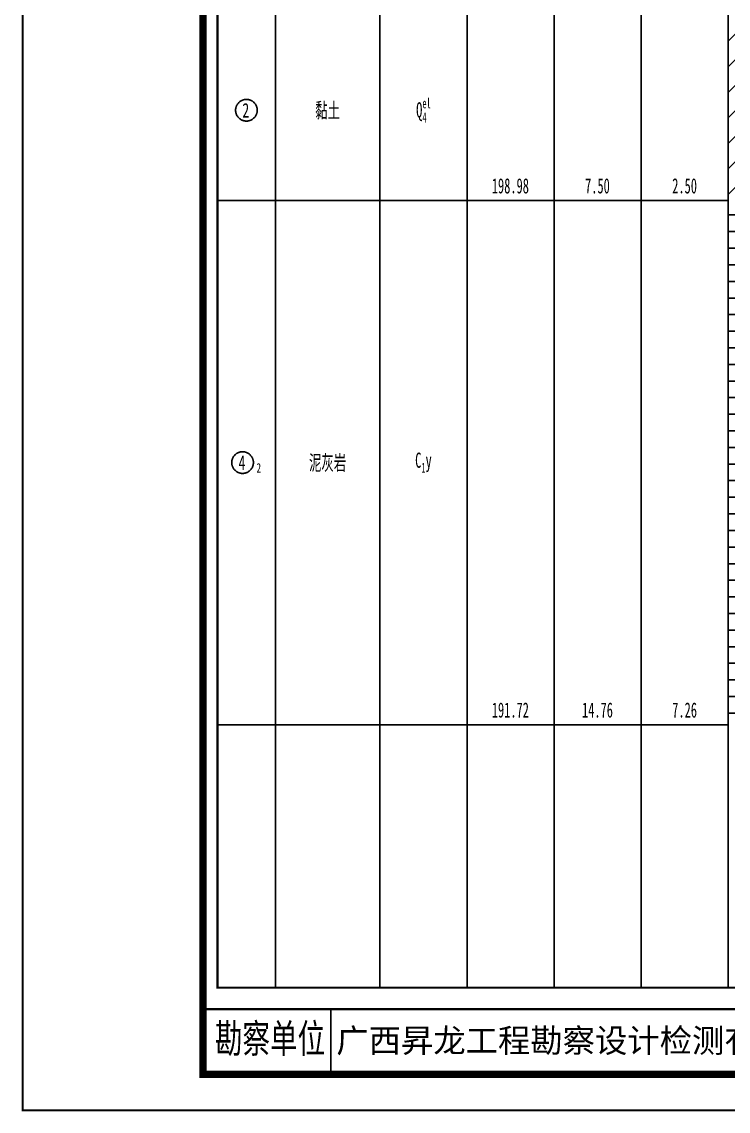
# Model space of a CAD drawing. Header units: millimetres. Extents: x 1264 to 9491, y 619 to 916.
# Drawn here: x 7054.2 to 7152.1, y 618.8 to 769.7 of the extents above; entities that cross this region are included whole.
import ezdxf
from ezdxf.enums import TextEntityAlignment as Align

# ---------------------------------------------------------------- set-up
doc = ezdxf.new("R2010")
doc.units = ezdxf.units.MM
doc.layers.add('GICAD_POU_TEXTS', color=7, linetype='Continuous')
doc.styles.add('HT', font='simhei.ttf')
doc.styles.add('LZ_FONT', font='simfang_0.ttf', dxfattribs={"width": 0.7, "height": 8})
doc.styles.add('成果图图块', font='simfang_0.ttf', dxfattribs={"height": 2.5})
doc.styles.add('成果图表体', font='simfang_0.ttf', dxfattribs={"width": 0.6, "height": 2.1})

# ---------------------------------------------------------------- blocks, each defined once
blk = doc.blocks.new('ZZT_DCBH_Z.dwg47', base_point=(-0.02, 0))
at = {"color": 7}
blk.add_polyline3d([(-1.52, 0.02, 0), (-1.52, -0.06, 0), (-1.52, -0.13, 0), (-1.51, -0.2, 0), (-1.5, -0.28, 0), (-1.48, -0.35, 0), (-1.46, -0.42, 0), (-1.44, -0.49, 0), (-1.41, -0.56, 0), (-1.38, -0.63, 0), (-1.35, -0.69, 0), (-1.31, -0.76, 0), (-1.27, -0.82, 0), (-1.23, -0.88, 0), (-1.18, -0.94, 0), (-1.14, -0.99, 0), (-1.09, -1.04, 0), (-1.03, -1.1, 0), (-0.98, -1.14, 0), (-0.92, -1.19, 0), (-0.86, -1.23, 0), (-0.8, -1.27, 0), (-0.73, -1.31, 0), (-0.67, -1.34, 0), (-0.6, -1.37, 0), (-0.53, -1.4, 0), (-0.46, -1.42, 0), (-0.39, -1.44, 0), (-0.32, -1.46, 0), (-0.25, -1.47, 0), (-0.17, -1.48, 0), (-0.1, -1.48, 0), (-0.02, -1.48, 0), (0.05, -1.48, 0), (0.12, -1.48, 0), (0.2, -1.47, 0), (0.27, -1.46, 0), (0.34, -1.44, 0), (0.41, -1.42, 0), (0.48, -1.4, 0), (0.55, -1.37, 0), (0.62, -1.34, 0), (0.68, -1.31, 0), (0.75, -1.27, 0), (0.81, -1.23, 0), (0.87, -1.19, 0), (0.93, -1.14, 0), (0.98, -1.1, 0), (1.04, -1.04, 0), (1.09, -0.99, 0), (1.13, -0.94, 0), (1.18, -0.88, 0), (1.22, -0.82, 0), (1.26, -0.76, 0), (1.3, -0.69, 0), (1.33, -0.63, 0), (1.36, -0.56, 0), (1.39, -0.49, 0), (1.41, -0.42, 0), (1.43, -0.35, 0), (1.45, -0.28, 0), (1.46, -0.2, 0), (1.47, -0.13, 0), (1.47, -0.06, 0), (1.48, 0.02, 0), (1.47, 0.09, 0), (1.47, 0.16, 0), (1.46, 0.24, 0), (1.45, 0.31, 0), (1.43, 0.38, 0), (1.41, 0.45, 0), (1.39, 0.52, 0), (1.36, 0.59, 0), (1.33, 0.66, 0), (1.3, 0.72, 0), (1.26, 0.79, 0), (1.22, 0.85, 0), (1.18, 0.91, 0), (1.13, 0.97, 0), (1.09, 1.02, 0), (1.04, 1.08, 0), (0.98, 1.13, 0), (0.93, 1.18, 0), (0.87, 1.22, 0), (0.81, 1.26, 0), (0.75, 1.3, 0), (0.68, 1.34, 0), (0.62, 1.37, 0), (0.55, 1.4, 0), (0.48, 1.43, 0), (0.41, 1.45, 0), (0.34, 1.47, 0), (0.27, 1.49, 0), (0.2, 1.5, 0), (0.12, 1.51, 0), (0.05, 1.51, 0), (-0.02, 1.52, 0), (-0.1, 1.51, 0), (-0.17, 1.51, 0), (-0.25, 1.5, 0), (-0.32, 1.49, 0), (-0.39, 1.47, 0), (-0.46, 1.45, 0), (-0.53, 1.43, 0), (-0.6, 1.4, 0), (-0.67, 1.37, 0), (-0.73, 1.34, 0), (-0.8, 1.3, 0), (-0.86, 1.26, 0), (-0.92, 1.22, 0), (-0.98, 1.18, 0), (-1.03, 1.13, 0), (-1.09, 1.08, 0), (-1.14, 1.02, 0), (-1.18, 0.97, 0), (-1.23, 0.91, 0), (-1.27, 0.85, 0), (-1.31, 0.79, 0), (-1.35, 0.72, 0), (-1.38, 0.66, 0), (-1.41, 0.59, 0), (-1.44, 0.52, 0), (-1.46, 0.45, 0), (-1.48, 0.38, 0), (-1.5, 0.31, 0), (-1.51, 0.24, 0), (-1.52, 0.16, 0), (-1.52, 0.09, 0), (-1.52, 0.02, 0)], dxfattribs=at)
at = {"layer": 'GICAD_POU_TEXTS', "color": 7, "style": '成果图图块', "width": 0.7}
blk.add_text('2', height=2, dxfattribs=at).set_placement((-0.11, -0.99), align=Align.CENTER)
blk = doc.blocks.new('ZZT_DCBH_Y1.dwg37', base_point=(0.51, 0))
at = {"color": 7}
blk.add_polyline3d([(-1.52, 0.02, 0), (-1.52, -0.06, 0), (-1.52, -0.13, 0), (-1.51, -0.2, 0), (-1.5, -0.28, 0), (-1.48, -0.35, 0), (-1.46, -0.42, 0), (-1.44, -0.49, 0), (-1.41, -0.56, 0), (-1.38, -0.63, 0), (-1.35, -0.69, 0), (-1.31, -0.76, 0), (-1.27, -0.82, 0), (-1.23, -0.88, 0), (-1.18, -0.94, 0), (-1.14, -0.99, 0), (-1.09, -1.04, 0), (-1.03, -1.1, 0), (-0.98, -1.14, 0), (-0.92, -1.19, 0), (-0.86, -1.23, 0), (-0.8, -1.27, 0), (-0.73, -1.31, 0), (-0.67, -1.34, 0), (-0.6, -1.37, 0), (-0.53, -1.4, 0), (-0.46, -1.42, 0), (-0.39, -1.44, 0), (-0.32, -1.46, 0), (-0.25, -1.47, 0), (-0.17, -1.48, 0), (-0.1, -1.48, 0), (-0.02, -1.48, 0), (0.05, -1.48, 0), (0.12, -1.48, 0), (0.2, -1.47, 0), (0.27, -1.46, 0), (0.34, -1.44, 0), (0.41, -1.42, 0), (0.48, -1.4, 0), (0.55, -1.37, 0), (0.62, -1.34, 0), (0.68, -1.31, 0), (0.75, -1.27, 0), (0.81, -1.23, 0), (0.87, -1.19, 0), (0.93, -1.14, 0), (0.98, -1.1, 0), (1.04, -1.04, 0), (1.09, -0.99, 0), (1.13, -0.94, 0), (1.18, -0.88, 0), (1.22, -0.82, 0), (1.26, -0.76, 0), (1.3, -0.69, 0), (1.33, -0.63, 0), (1.36, -0.56, 0), (1.39, -0.49, 0), (1.41, -0.42, 0), (1.43, -0.35, 0), (1.45, -0.28, 0), (1.46, -0.2, 0), (1.47, -0.13, 0), (1.47, -0.06, 0), (1.48, 0.02, 0), (1.47, 0.09, 0), (1.47, 0.16, 0), (1.46, 0.24, 0), (1.45, 0.31, 0), (1.43, 0.38, 0), (1.41, 0.45, 0), (1.39, 0.52, 0), (1.36, 0.59, 0), (1.33, 0.66, 0), (1.3, 0.72, 0), (1.26, 0.79, 0), (1.22, 0.85, 0), (1.18, 0.91, 0), (1.13, 0.97, 0), (1.09, 1.02, 0), (1.04, 1.08, 0), (0.98, 1.13, 0), (0.93, 1.18, 0), (0.87, 1.22, 0), (0.81, 1.26, 0), (0.75, 1.3, 0), (0.68, 1.34, 0), (0.62, 1.37, 0), (0.55, 1.4, 0), (0.48, 1.43, 0), (0.41, 1.45, 0), (0.34, 1.47, 0), (0.27, 1.49, 0), (0.2, 1.5, 0), (0.12, 1.51, 0), (0.05, 1.51, 0), (-0.02, 1.52, 0), (-0.1, 1.51, 0), (-0.17, 1.51, 0), (-0.25, 1.5, 0), (-0.32, 1.49, 0), (-0.39, 1.47, 0), (-0.46, 1.45, 0), (-0.53, 1.43, 0), (-0.6, 1.4, 0), (-0.67, 1.37, 0), (-0.73, 1.34, 0), (-0.8, 1.3, 0), (-0.86, 1.26, 0), (-0.92, 1.22, 0), (-0.98, 1.18, 0), (-1.03, 1.13, 0), (-1.09, 1.08, 0), (-1.14, 1.02, 0), (-1.18, 0.97, 0), (-1.23, 0.91, 0), (-1.27, 0.85, 0), (-1.31, 0.79, 0), (-1.35, 0.72, 0), (-1.38, 0.66, 0), (-1.41, 0.59, 0), (-1.44, 0.52, 0), (-1.46, 0.45, 0), (-1.48, 0.38, 0), (-1.5, 0.31, 0), (-1.51, 0.24, 0), (-1.52, 0.16, 0), (-1.52, 0.09, 0), (-1.52, 0.02, 0)], dxfattribs=at)
at = {"layer": 'GICAD_POU_TEXTS', "color": 7, "style": '成果图图块', "width": 0.7}
blk.add_text('4', height=2, dxfattribs=at).set_placement((-0.11, -0.99), align=Align.CENTER)
blk.add_text('2', height=1.33, dxfattribs=at).set_placement((1.9, -1.39))
blk = doc.blocks.new('柱状图图框模板-(昇龙标准).dwg26', base_point=(27, 229))
blk.add_line((42.74, 4.95), (42.74, 13.95))
blk.add_line((42.74, 4.95), (42.74, 13.95))
for points, const_width in [([(0, 0), (210, 0), (210, 297), (0, 297)], 0.25), ([(25, 5), (205, 5), (205, 292), (25, 292)], 1), ([(27, 265), (203, 265), (203, 17), (27, 17)], 0.3)]:
    blk.add_lwpolyline(points, close=True, dxfattribs=dict(const_width=const_width))
at = {"const_width": 0.3}
blk.add_lwpolyline([(25, 14), (205, 14)], dxfattribs=at)
at = {"style": 'LZ_FONT', "width": 0.7}
blk.add_text('勘察单位', height=4, dxfattribs=at).set_placement((26.65, 7.95))
at = {"style": 'HT'}
blk.add_text('广西昇龙工程勘察设计检测有限公司', height=3.2865, dxfattribs=at).set_placement((43.48, 8.02))

msp = doc.modelspace()

# ---------------------------------------------------------------- hatches: boundary and pattern name
at = {"linetype": 'Continuous'}
h = msp.add_hatch(dxfattribs=at)
h.set_pattern_fill('GKNXT', scale=0.5, style=0, pattern_type=2)
h.set_pattern_definition([(45, (0, 0), (-1.76776695, 1.76776695), [])])
h.paths.add_polyline_path([(7152.13, 744.89), (7166.62, 744.89), (7166.62, 769.89), (7152.13, 769.89)])
h = msp.add_hatch(dxfattribs=at)
h.set_pattern_fill('GKNHY1', scale=0.5, style=0, pattern_type=2)
h.set_pattern_definition([(0, (0, 0), (0, 2.3), []), (45, (0, 0), (4e-16, 4.5999997), [3.252691, -6.5053825])])
h.paths.add_polyline_path([(7152.13, 672.29), (7166.62, 672.29), (7166.62, 744.89), (7152.13, 744.89)])

# ---------------------------------------------------------------- linework, layer by layer
at = {"color": 0}
for p, q in [((7081.32, 744.89), (7081.32, 769.89)), ((7089.36, 744.89), (7089.36, 769.89)), ((7081.32, 744.89), (7089.36, 744.89)), ((7081.32, 744.89), (7089.36, 744.89)), ((7081.32, 672.29), (7081.32, 744.89)), ((7089.36, 672.29), (7089.36, 744.89)), ((7081.32, 672.29), (7089.36, 672.29))]:
    msp.add_line(p, q, dxfattribs=at)
for points in [[(7081.32, 635.89), (7081.32, 819.89)], [(7089.36, 635.89), (7089.36, 819.89)], [(7089.36, 635.89), (7089.36, 819.89)], [(7103.85, 635.89), (7103.85, 819.89)], [(7103.85, 635.89), (7103.85, 819.89)], [(7115.92, 635.89), (7115.92, 819.89)], [(7115.92, 635.89), (7115.92, 819.89)], [(7127.99, 635.89), (7127.99, 819.89)], [(7127.99, 635.89), (7127.99, 819.89)], [(7140.06, 635.89), (7140.06, 819.89)], [(7140.06, 635.89), (7140.06, 819.89)], [(7152.13, 635.89), (7152.13, 819.89)], [(7152.13, 635.89), (7152.13, 819.89)], [(7089.36, 744.89), (7089.36, 769.89)], [(7103.85, 744.89), (7103.85, 769.89)], [(7103.85, 744.89), (7103.85, 769.89)], [(7115.92, 744.89), (7115.92, 769.89)], [(7115.92, 744.89), (7115.92, 769.89)], [(7127.99, 744.89), (7127.99, 769.89)], [(7127.99, 744.89), (7127.99, 769.89)], [(7140.06, 744.89), (7140.06, 769.89)], [(7140.06, 744.89), (7140.06, 769.89)], [(7152.13, 744.89), (7152.13, 769.89)], [(7089.36, 744.89), (7103.85, 744.89)], [(7089.36, 744.89), (7103.85, 744.89)], [(7089.36, 672.29), (7089.36, 744.89)], [(7103.85, 672.29), (7103.85, 744.89)], [(7103.85, 744.89), (7115.92, 744.89)], [(7103.85, 744.89), (7115.92, 744.89)], [(7103.85, 672.29), (7103.85, 744.89)], [(7115.92, 672.29), (7115.92, 744.89)], [(7115.92, 744.89), (7127.99, 744.89)], [(7115.92, 744.89), (7127.99, 744.89)], [(7115.92, 672.29), (7115.92, 744.89)], [(7127.99, 672.29), (7127.99, 744.89)], [(7127.99, 744.89), (7140.06, 744.89)], [(7127.99, 744.89), (7140.06, 744.89)], [(7127.99, 672.29), (7127.99, 744.89)], [(7140.06, 672.29), (7140.06, 744.89)], [(7140.06, 744.89), (7152.13, 744.89)], [(7140.06, 744.89), (7152.13, 744.89)], [(7140.06, 672.29), (7140.06, 744.89)], [(7152.13, 672.29), (7152.13, 744.89)], [(7089.36, 672.29), (7103.85, 672.29)], [(7103.85, 672.29), (7115.92, 672.29)], [(7115.92, 672.29), (7127.99, 672.29)], [(7127.99, 672.29), (7140.06, 672.29)], [(7140.06, 672.29), (7152.13, 672.29)], [(7081.32, 635.89), (7089.36, 635.89)], [(7089.36, 635.89), (7103.85, 635.89)], [(7103.85, 635.89), (7115.92, 635.89)], [(7115.92, 635.89), (7127.99, 635.89)], [(7127.99, 635.89), (7140.06, 635.89)], [(7140.06, 635.89), (7152.13, 635.89)], [(7152.13, 635.89), (7166.62, 635.89)]]:
    msp.add_lwpolyline(points, dxfattribs=at)

# ---------------------------------------------------------------- block references
for name, p in [('柱状图图框模板-(昇龙标准).dwg26', (7081.32, 847.89)), ('ZZT_DCBH_Z.dwg47', (7085.34, 757.39)), ('ZZT_DCBH_Y1.dwg37', (7085.34, 708.59))]:
    msp.add_blockref(name, p)

# ---------------------------------------------------------------- texts
at = {"color": 0, "style": '成果图表体', "width": 0.6}
for s, height, p in [('el', 1.4, (7109.74, 757.67)), ('黏土', 2.1, (7094.87, 756.34)), ('Q', 2.1, (7108.87, 756.41)), ('4', 1.4, (7109.74, 755.71)), ('198.98', 2.1, (7119.36, 745.89)), ('7.50', 2.1, (7132.29, 745.89)), ('2.50', 2.1, (7144.37, 745.89)), ('泥灰岩', 2.1, (7094.01, 707.54)), ('C', 2.1, (7108.73, 707.89)), ('y', 2.1, (7110.17, 707.89)), ('1', 1.4, (7109.6, 707.19)), ('191.72', 2.1, (7119.36, 673.29)), ('14.76', 2.1, (7131.86, 673.29)), ('7.26', 2.1, (7144.37, 673.29))]:
    msp.add_text(s, height=height, dxfattribs=at).set_placement(p)

doc.saveas('drawing.dxf')
